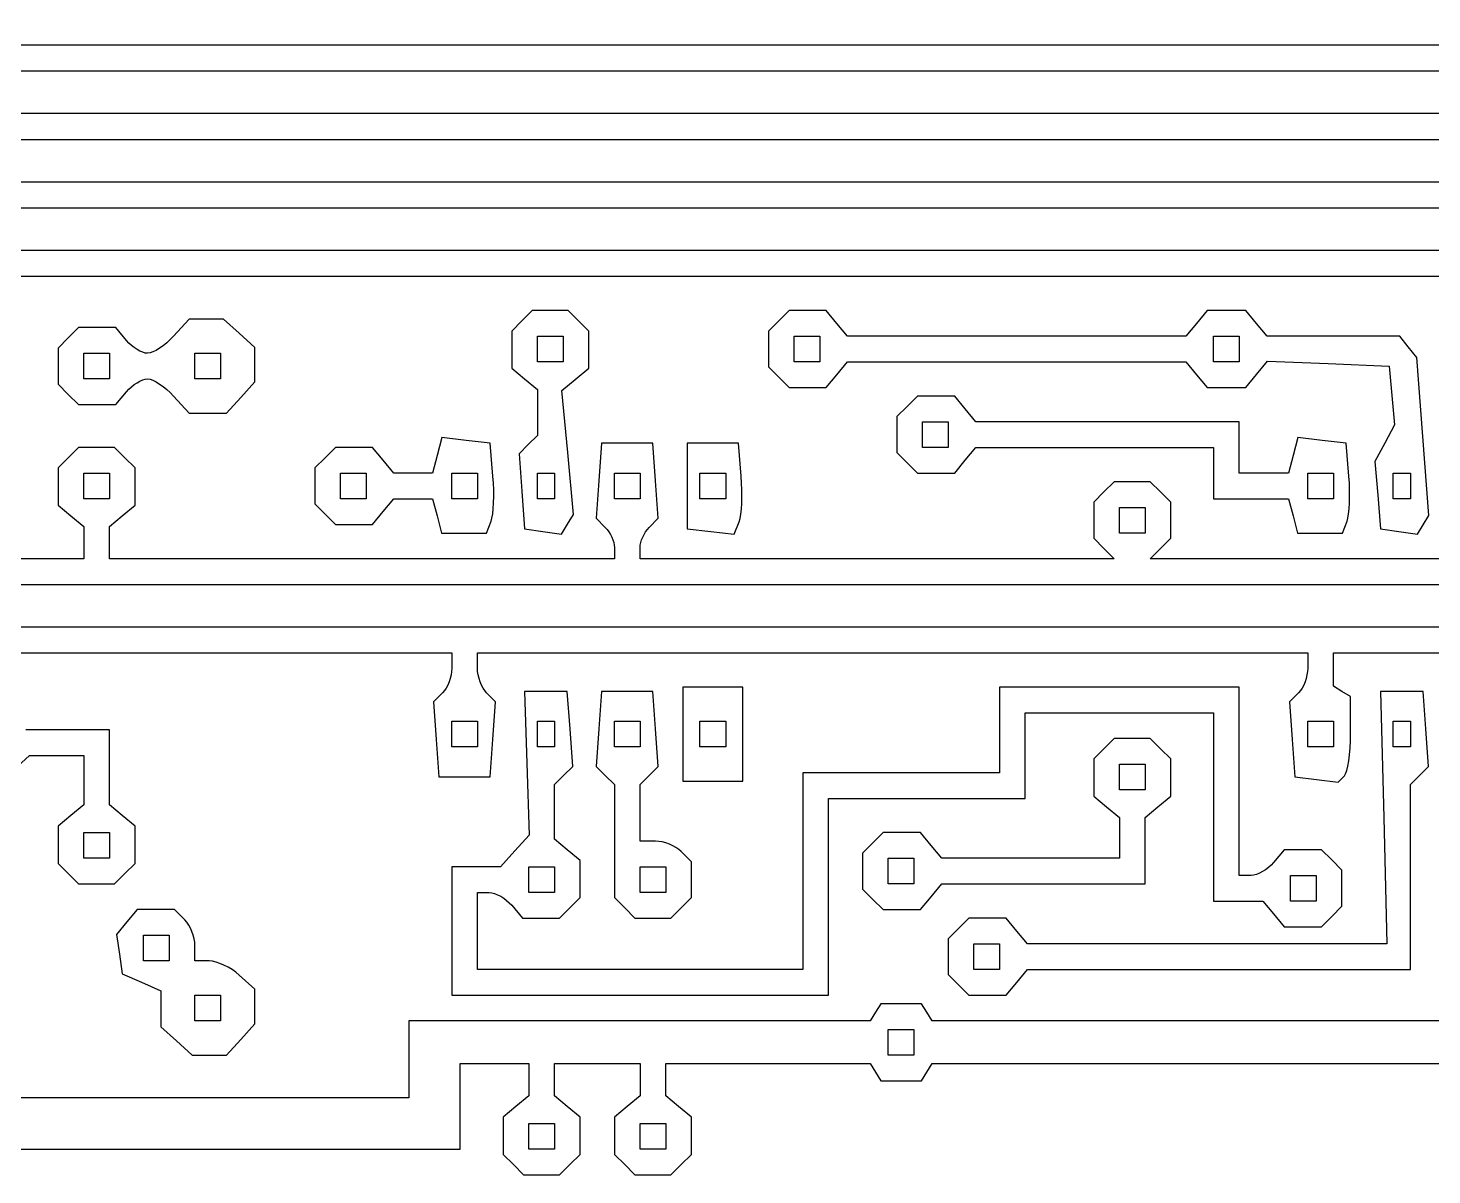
# Model space of a CAD drawing. Extents: x 0.07 to 5.4, y 0.01 to 3.17.
# Drawn here: x 1.928 to 3.75, y 0.028 to 1.517 of the extents above; entities that cross this region are included whole.
import ezdxf

# ---------------------------------------------------------------- set-up
doc = ezdxf.new("R2010")
doc.units = 0
doc.layers.get('0').update_dxf_attribs({"linetype": 'CONTINUOUS'})

msp = doc.modelspace()

# ---------------------------------------------------------------- linework, layer by layer
at = {"color": 7}
for points in [[(4.605845, 0.883358), (4.629178, 0.883358), (4.642511, 0.896691), (4.655845, 0.910024), (4.655845, 0.934219), (4.655845, 0.958414), (4.639178, 0.972246), (4.622511, 0.986079), (4.622511, 1.151385), (4.622511, 1.316691), (2.700289, 1.316691), (0.778067, 1.316691), (0.778067, 1.288913), (0.778067, 1.261135), (0.439178, 1.261135), (0.100289, 1.261135), (0.100289, 1.80558), (0.100289, 2.350024), (0.309678, 2.350024), (0.519067, 2.350024), (0.540234, 2.373521)], [(3.644733, 0.60122), (3.644733, 0.648713), (3.633622, 0.65558), (3.622511, 0.662447), (3.622511, 0.684013), (3.622511, 0.70558), (4.244733, 0.70558), (4.866956, 0.70558), (4.866956, 1.100024), (4.866956, 1.494469), (2.919628, 1.494469), (0.972301, 1.494469)], [(0.921705, 1.438913), (0.943422, 1.438913), (0.950289, 1.450024), (0.957156, 1.461135), (2.895389, 1.461135), (4.833622, 1.461135), (4.833622, 1.100024), (4.833622, 0.738913), (3.016956, 0.738913), (1.200289, 0.738913), (1.200289, 0.702246), (1.200289, 0.66558), (1.188465, 0.653756), (1.176642, 0.641932), (1.180132, 0.5932), (1.183622, 0.544469), (1.216956, 0.544469), (1.250289, 0.544469), (1.253779, 0.5932), (1.25727, 0.641932), (1.245446, 0.653756)], [(3.133622, 0.794469), (4.744733, 0.794469), (4.744733, 1.100024), (4.744733, 1.40558), (2.695389, 1.40558), (0.646045, 1.40558)], [(0.564377, 1.350024), (0.578255, 1.327802), (0.605845, 1.327802), (0.633434, 1.327802), (0.647312, 1.350024), (0.66119, 1.372246), (2.686295, 1.372246), (4.7114, 1.372246), (4.7114, 1.100024), (4.7114, 0.827802), (4.328067, 0.827802), (3.944733, 0.827802), (3.944733, 0.842246)], [(0.8114, 1.283358), (2.700289, 1.283358), (4.589178, 1.283358), (4.589178, 1.134718), (4.589178, 0.986079), (4.572511, 0.972246), (4.555845, 0.958414), (4.555845, 0.934219), (4.555845, 0.910024), (4.569178, 0.896691), (4.582511, 0.883358), (4.605845, 0.883358), (4.605845, 0.883358)], [(4.500289, 1.227802), (3.178067, 1.227802), (1.855845, 1.227802)], [(1.889178, 1.194469), (3.178067, 1.194469), (4.466956, 1.194469)], [(2.596463, 0.863278), (2.620414, 0.859865), (2.628238, 0.872524), (2.636062, 0.885183), (2.628525, 0.965611), (2.620989, 1.04604), (2.638417, 1.060504), (2.655845, 1.074967), (2.655845, 1.099162), (2.655845, 1.123358), (2.642511, 1.136691), (2.629178, 1.150024), (2.605845, 1.150024), (2.582511, 1.150024), (2.569178, 1.136691), (2.555845, 1.123358), (2.555845, 1.099162), (2.555845, 1.074967), (2.572511, 1.061135), (2.589178, 1.047303), (2.589178, 1.017553), (2.589178, 0.987802), (2.577354, 0.975978), (2.56553, 0.964155), (2.569021, 0.915423), (2.572511, 0.866691), (2.596463, 0.863278), (2.596463, 0.863278)], [(3.707574, 0.863278), (3.731525, 0.859865), (3.738944, 0.871867), (3.746362, 0.88387), (3.738605, 0.986392), (3.730848, 1.088913), (3.719764, 1.102802), (3.708679, 1.116691), (3.622511, 1.116691), (3.536343, 1.116691), (3.522511, 1.133358), (3.508679, 1.150024), (3.483622, 1.150024), (3.458566, 1.150024), (3.444733, 1.133358), (3.430901, 1.116691), (3.2114, 1.116691), (2.991899, 1.116691), (2.978067, 1.133358), (2.964235, 1.150024), (2.94004, 1.150024), (2.915845, 1.150024), (2.902511, 1.136691), (2.889178, 1.123358), (2.889178, 1.100024), (2.889178, 1.076691), (2.902511, 1.063358), (2.915845, 1.050024), (2.94004, 1.050024), (2.964235, 1.050024), (2.978067, 1.066691), (2.991899, 1.083358), (3.2114, 1.083358), (3.430901, 1.083358), (3.444733, 1.066691), (3.458566, 1.050024), (3.483622, 1.050024), (3.508679, 1.050024), (3.522886, 1.067143), (3.537093, 1.084261), (3.615913, 1.081032), (3.694733, 1.077802), (3.698359, 1.039766), (3.701984, 1.001731), (3.689234, 0.977906), (3.676483, 0.954082), (3.680053, 0.910387), (3.683622, 0.866691), (3.707574, 0.863278), (3.707574, 0.863278)], [(2.1614, 1.016691), (2.185734, 1.016691), (2.204122, 1.03701), (2.222511, 1.05733), (2.222511, 1.079733), (2.222511, 1.102136), (2.202192, 1.120524), (2.181872, 1.138913), (2.159469, 1.138913), (2.137066, 1.138913), (2.116956, 1.116691)], [(2.055844, 1.111135), (2.042012, 1.127802), (2.017817, 1.127802), (1.993622, 1.127802), (1.980289, 1.114469), (1.966956, 1.101135), (1.966956, 1.077802), (1.966956, 1.054469), (1.980289, 1.041135), (1.993622, 1.027802), (2.017817, 1.027802), (2.042012, 1.027802), (2.055844, 1.044469)], [(2.605845, 1.083358), (2.589178, 1.083358), (2.589178, 1.100024), (2.589178, 1.116691), (2.605845, 1.116691), (2.622511, 1.116691), (2.622511, 1.100024), (2.622511, 1.083358), (2.605845, 1.083358), (2.605845, 1.083358)], [(2.939178, 1.083358), (2.922511, 1.083358), (2.922511, 1.100024), (2.922511, 1.116691), (2.939178, 1.116691), (2.955845, 1.116691), (2.955845, 1.100024), (2.955845, 1.083358), (2.939178, 1.083358), (2.939178, 1.083358)], [(3.483622, 1.083358), (3.466956, 1.083358), (3.466956, 1.100024), (3.466956, 1.116691), (3.483622, 1.116691), (3.500289, 1.116691), (3.500289, 1.100024), (3.500289, 1.083358), (3.483622, 1.083358), (3.483622, 1.083358)], [(2.016956, 1.061135), (2.000289, 1.061135), (2.000289, 1.077802), (2.000289, 1.094469), (2.016956, 1.094469), (2.033622, 1.094469), (2.033622, 1.077802), (2.033622, 1.061135), (2.016956, 1.061135), (2.016956, 1.061135)], [(2.1614, 1.061135), (2.144733, 1.061135), (2.144733, 1.077802), (2.144733, 1.094469), (2.1614, 1.094469), (2.178067, 1.094469), (2.178067, 1.077802), (2.178067, 1.061135), (2.1614, 1.061135), (2.1614, 1.061135)], [(2.116956, 1.038913), (2.137066, 1.016691), (2.1614, 1.016691), (2.1614, 1.016691)], [(3.642696, 0.934967), (3.639178, 0.977802), (3.607796, 0.981398), (3.576414, 0.984993), (3.570389, 0.961953), (3.564364, 0.938913), (3.532326, 0.938913), (3.500289, 0.938913), (3.500289, 0.972246), (3.500289, 1.00558), (3.329427, 1.00558), (3.158566, 1.00558), (3.144733, 1.022246), (3.130901, 1.038913), (3.106706, 1.038913), (3.082511, 1.038913), (3.069178, 1.02558), (3.055845, 1.012246), (3.055845, 0.988913), (3.055845, 0.96558), (3.069178, 0.952246), (3.082511, 0.938913), (3.106706, 0.938913), (3.130901, 0.938913), (3.144733, 0.95558), (3.158566, 0.972246), (3.312761, 0.972246), (3.466956, 0.972246), (3.466956, 0.938913), (3.466956, 0.90558), (3.51566, 0.90558), (3.564364, 0.90558), (3.570175, 0.883358), (3.575986, 0.861135), (3.605153, 0.861135), (3.605153, 0.861135)], [(3.105844, 0.972246), (3.089178, 0.972246), (3.089178, 0.988913), (3.089178, 1.00558), (3.105844, 1.00558), (3.122511, 1.00558), (3.122511, 0.988913), (3.122511, 0.972246), (3.105844, 0.972246), (3.105844, 0.972246)], [(2.531585, 0.934967), (2.528067, 0.977802), (2.496685, 0.981398), (2.465303, 0.984993), (2.459278, 0.961953), (2.453253, 0.938913), (2.428131, 0.938913), (2.40301, 0.938913), (2.389178, 0.95558), (2.375346, 0.972246), (2.351151, 0.972246), (2.326956, 0.972246), (2.313622, 0.958913), (2.300289, 0.94558), (2.300289, 0.922246), (2.300289, 0.898913), (2.313622, 0.88558), (2.326956, 0.872246), (2.351151, 0.872246), (2.375346, 0.872246), (2.389178, 0.888913), (2.40301, 0.90558), (2.428131, 0.90558), (2.453253, 0.90558), (2.459064, 0.883358), (2.464875, 0.861135), (2.494042, 0.861135), (2.494042, 0.861135)], [(1.567668, 0.868515), (1.579492, 0.880338), (1.576002, 0.92907), (1.572511, 0.977802), (1.539178, 0.977802), (1.505845, 0.977802), (1.502354, 0.92907), (1.498864, 0.880338), (1.510687, 0.868515), (1.522511, 0.856691), (1.522511, 0.82558), (1.522511, 0.794469), (3.133622, 0.794469), (3.133622, 0.794469)], [(2.689178, 0.842246), (2.689178, 0.827802), (2.3614, 0.827802), (2.033622, 0.827802), (2.033622, 0.848664), (2.033622, 0.869525), (2.050289, 0.883358), (2.066956, 0.89719), (2.066956, 0.921385), (2.066956, 0.94558), (2.053622, 0.958913), (2.040289, 0.972246), (2.016956, 0.972246), (1.993622, 0.972246), (1.980289, 0.958913), (1.966956, 0.94558), (1.966956, 0.921385), (1.966956, 0.89719), (1.983622, 0.883358), (2.000289, 0.869525), (2.000289, 0.848664), (2.000289, 0.827802), (1.778067, 0.827802)], [(2.734335, 0.868515), (2.746159, 0.880338), (2.742668, 0.92907), (2.739178, 0.977802), (2.705845, 0.977802), (2.672511, 0.977802), (2.669021, 0.92907), (2.66553, 0.880338), (2.677354, 0.868515)], [(2.853807, 0.934967), (2.850289, 0.977802), (2.816956, 0.977802), (2.783622, 0.977802), (2.783622, 0.922246), (2.783622, 0.866691), (2.814241, 0.863169), (2.814241, 0.863169)], [(2.016956, 0.90558), (2.000289, 0.90558), (2.000289, 0.922246), (2.000289, 0.938913), (2.016956, 0.938913), (2.033622, 0.938913), (2.033622, 0.922246), (2.033622, 0.90558), (2.016956, 0.90558), (2.016956, 0.90558)], [(2.350289, 0.90558), (2.333622, 0.90558), (2.333622, 0.922246), (2.333622, 0.938913), (2.350289, 0.938913), (2.366955, 0.938913), (2.366955, 0.922246), (2.366955, 0.90558), (2.350289, 0.90558), (2.350289, 0.90558)], [(2.494733, 0.90558), (2.478066, 0.90558), (2.478066, 0.922246), (2.478066, 0.938913), (2.494733, 0.938913), (2.5114, 0.938913), (2.5114, 0.922246), (2.5114, 0.90558), (2.494733, 0.90558), (2.494733, 0.90558)], [(2.600289, 0.90558), (2.589178, 0.90558), (2.589178, 0.922246), (2.589178, 0.938913), (2.600289, 0.938913), (2.6114, 0.938913), (2.6114, 0.922246), (2.6114, 0.90558), (2.600289, 0.90558), (2.600289, 0.90558)], [(2.705845, 0.90558), (2.689178, 0.90558), (2.689178, 0.922246), (2.689178, 0.938913), (2.705845, 0.938913), (2.722511, 0.938913), (2.722511, 0.922246), (2.722511, 0.90558), (2.705845, 0.90558), (2.705845, 0.90558)], [(2.816956, 0.90558), (2.800289, 0.90558), (2.800289, 0.922246), (2.800289, 0.938913), (2.816956, 0.938913), (2.833622, 0.938913), (2.833622, 0.922246), (2.833622, 0.90558), (2.816956, 0.90558), (2.816956, 0.90558)], [(3.605844, 0.90558), (3.589178, 0.90558), (3.589178, 0.922246), (3.589178, 0.938913), (3.605844, 0.938913), (3.622511, 0.938913), (3.622511, 0.922246), (3.622511, 0.90558), (3.605844, 0.90558), (3.605844, 0.90558)], [(3.7114, 0.90558), (3.700289, 0.90558), (3.700289, 0.922246), (3.700289, 0.938913), (3.7114, 0.938913), (3.722511, 0.938913), (3.722511, 0.922246), (3.722511, 0.90558), (3.7114, 0.90558), (3.7114, 0.90558)], [(3.9114, 0.842246), (3.9114, 0.827802), (3.648067, 0.827802), (3.384733, 0.827802), (3.398067, 0.841135), (3.4114, 0.854469), (3.4114, 0.877802), (3.4114, 0.901135), (3.398067, 0.914469), (3.384733, 0.927802), (3.3614, 0.927802), (3.338067, 0.927802), (3.324733, 0.914469), (3.3114, 0.901135), (3.3114, 0.877802), (3.3114, 0.854469), (3.324733, 0.841135), (3.338067, 0.827802), (3.030289, 0.827802), (2.722511, 0.827802), (2.722511, 0.842246)], [(3.3614, 0.861135), (3.344733, 0.861135), (3.344733, 0.877802), (3.344733, 0.894469), (3.3614, 0.894469), (3.378067, 0.894469), (3.378067, 0.877802), (3.378067, 0.861135), (3.3614, 0.861135), (3.3614, 0.861135)], [(2.494042, 0.861135), (2.523209, 0.861135), (2.529156, 0.876634)], [(2.814241, 0.863169), (2.844859, 0.859647), (2.851092, 0.875889)], [(3.605153, 0.861135), (3.63432, 0.861135), (3.640267, 0.876634)], [(1.233622, 0.68558), (1.233622, 0.70558), (1.855845, 0.70558), (2.478067, 0.70558), (2.478067, 0.68558)], [(2.5114, 0.68558), (2.5114, 0.70558), (3.050289, 0.70558), (3.589178, 0.70558), (3.589178, 0.68558)], [(3.515595, 0.416691), (3.500289, 0.416691), (3.500289, 0.538913), (3.500289, 0.661135), (3.344733, 0.661135), (3.189177, 0.661135), (3.189177, 0.60558), (3.189177, 0.550024), (3.0614, 0.550024), (2.933622, 0.550024), (2.933622, 0.422246), (2.933622, 0.294469), (2.722511, 0.294469), (2.5114, 0.294469), (2.5114, 0.344469), (2.5114, 0.394469), (2.526706, 0.394469)], [(2.816956, 0.538913), (2.855845, 0.538913), (2.855845, 0.600024), (2.855845, 0.661135), (2.816956, 0.661135), (2.778067, 0.661135), (2.778067, 0.600024), (2.778067, 0.538913), (2.816956, 0.538913), (2.816956, 0.538913)], [(2.466243, 0.653756), (2.454419, 0.641932), (2.45791, 0.5932), (2.4614, 0.544469), (2.494733, 0.544469), (2.528067, 0.544469), (2.531557, 0.5932), (2.535048, 0.641932), (2.523224, 0.653756)], [(2.555844, 0.377802), (2.569676, 0.361135), (2.593871, 0.361135), (2.618066, 0.361135), (2.6314, 0.374469), (2.644733, 0.387802), (2.644733, 0.411997), (2.644733, 0.436192), (2.628066, 0.450024), (2.6114, 0.463856), (2.6114, 0.499162), (2.6114, 0.534469), (2.623223, 0.546292), (2.635047, 0.558116), (2.631557, 0.606848), (2.628067, 0.65558), (2.600289, 0.65558), (2.572511, 0.65558), (2.575583, 0.562335), (2.578655, 0.46909), (2.559972, 0.448446), (2.541289, 0.427802), (2.509678, 0.427802), (2.478067, 0.427802), (2.478067, 0.344469), (2.478067, 0.261135), (2.722511, 0.261135), (2.722511, 0.261135)], [(2.742512, 0.461135), (2.722512, 0.461135), (2.722512, 0.497802), (2.722512, 0.534469), (2.734335, 0.546292), (2.746159, 0.558116), (2.742669, 0.606848), (2.739178, 0.65558), (2.705845, 0.65558), (2.672511, 0.65558), (2.669021, 0.606848), (2.66553, 0.558116), (2.677354, 0.546292), (2.689178, 0.534469), (2.689178, 0.461135), (2.689178, 0.387802), (2.702511, 0.374469), (2.715845, 0.361135), (2.739178, 0.361135), (2.739178, 0.361135)], [(3.173373, 0.261135), (3.197568, 0.261135), (3.2114, 0.277802), (3.225232, 0.294469), (3.473872, 0.294469), (3.722511, 0.294469), (3.722511, 0.414469), (3.722511, 0.534469), (3.734335, 0.546292), (3.746159, 0.558116), (3.742668, 0.606848), (3.739178, 0.65558), (3.7114, 0.65558), (3.683622, 0.65558), (3.687851, 0.491691), (3.692079, 0.327802), (3.458655, 0.327802), (3.225232, 0.327802), (3.2114, 0.344469), (3.197568, 0.361135), (3.173373, 0.361135), (3.149178, 0.361135), (3.135845, 0.347802), (3.122511, 0.334469), (3.122511, 0.311135), (3.122511, 0.287802), (3.135845, 0.274469), (3.149178, 0.261135), (3.173373, 0.261135), (3.173373, 0.261135)], [(3.577354, 0.653756), (3.56553, 0.641932), (3.569021, 0.5932), (3.572511, 0.544469), (3.600705, 0.541181), (3.600705, 0.541181)], [(2.722511, 0.261135), (2.966955, 0.261135), (2.966955, 0.388913), (2.966955, 0.516691), (3.094733, 0.516691), (3.222511, 0.516691), (3.222511, 0.572246), (3.222511, 0.627802), (3.344733, 0.627802), (3.466955, 0.627802), (3.466955, 0.50558), (3.466955, 0.383358), (3.498928, 0.383358), (3.530901, 0.383358), (3.544733, 0.366691), (3.558565, 0.350024), (3.58276, 0.350024), (3.606955, 0.350024), (3.620289, 0.363358), (3.633622, 0.376691), (3.633622, 0.400024), (3.633622, 0.423358), (3.620289, 0.436691), (3.606955, 0.450024), (3.58276, 0.450024), (3.558565, 0.450024), (3.544733, 0.433358)], [(1.909497, 0.553858), (1.929817, 0.572246), (1.965053, 0.572246), (2.000289, 0.572246), (2.000289, 0.540274), (2.000289, 0.508301), (1.983622, 0.494469), (1.966956, 0.480637), (1.966956, 0.456442), (1.966956, 0.432246), (1.980289, 0.418913), (1.993622, 0.40558), (2.016956, 0.40558), (2.040289, 0.40558), (2.053622, 0.418913), (2.066956, 0.432246), (2.066956, 0.456442), (2.066956, 0.480637), (2.050289, 0.494469), (2.033622, 0.508301), (2.033622, 0.55694), (2.033622, 0.60558), (1.979427, 0.60558), (1.925232, 0.60558)], [(2.494733, 0.583358), (2.478067, 0.583358), (2.478067, 0.600024), (2.478067, 0.616691), (2.494733, 0.616691), (2.5114, 0.616691), (2.5114, 0.600024), (2.5114, 0.583358), (2.494733, 0.583358), (2.494733, 0.583358)], [(2.600289, 0.583358), (2.589177, 0.583358), (2.589177, 0.600024), (2.589177, 0.616691), (2.600289, 0.616691), (2.6114, 0.616691), (2.6114, 0.600024), (2.6114, 0.583358), (2.600289, 0.583358), (2.600289, 0.583358)], [(2.705845, 0.583358), (2.689178, 0.583358), (2.689178, 0.600024), (2.689178, 0.616691), (2.705845, 0.616691), (2.722512, 0.616691), (2.722512, 0.600024), (2.722512, 0.583358), (2.705845, 0.583358), (2.705845, 0.583358)], [(2.816956, 0.583358), (2.800289, 0.583358), (2.800289, 0.600024), (2.800289, 0.616691), (2.816956, 0.616691), (2.833622, 0.616691), (2.833622, 0.600024), (2.833622, 0.583358), (2.816956, 0.583358), (2.816956, 0.583358)], [(3.605845, 0.583358), (3.589178, 0.583358), (3.589178, 0.600024), (3.589178, 0.616691), (3.605845, 0.616691), (3.622511, 0.616691), (3.622511, 0.600024), (3.622511, 0.583358), (3.605845, 0.583358), (3.605845, 0.583358)], [(3.7114, 0.583358), (3.700289, 0.583358), (3.700289, 0.600024), (3.700289, 0.616691), (3.7114, 0.616691), (3.722511, 0.616691), (3.722511, 0.600024), (3.722511, 0.583358), (3.7114, 0.583358), (3.7114, 0.583358)], [(3.062262, 0.372246), (3.086457, 0.372246), (3.100289, 0.388913), (3.114121, 0.40558), (3.246094, 0.40558), (3.378067, 0.40558), (3.378067, 0.448664), (3.378067, 0.491748), (3.394733, 0.50558), (3.4114, 0.519412), (3.4114, 0.543607), (3.4114, 0.567802), (3.398067, 0.581135), (3.384733, 0.594469), (3.3614, 0.594469), (3.338067, 0.594469), (3.324733, 0.581135), (3.3114, 0.567802), (3.3114, 0.543607), (3.3114, 0.519412), (3.328067, 0.50558), (3.344733, 0.491748), (3.344733, 0.46533), (3.344733, 0.438913), (3.229427, 0.438913), (3.114121, 0.438913), (3.100289, 0.45558), (3.086457, 0.472246), (3.062262, 0.472246), (3.038067, 0.472246), (3.024733, 0.458913), (3.0114, 0.44558), (3.0114, 0.422246), (3.0114, 0.398913), (3.024733, 0.38558), (3.038067, 0.372246), (3.062262, 0.372246), (3.062262, 0.372246)], [(3.3614, 0.527802), (3.344733, 0.527802), (3.344733, 0.544469), (3.344733, 0.561135), (3.3614, 0.561135), (3.378067, 0.561135), (3.378067, 0.544469), (3.378067, 0.527802), (3.3614, 0.527802), (3.3614, 0.527802)], [(3.600705, 0.541181), (3.628898, 0.537893), (3.636816, 0.54581)], [(2.016956, 0.438913), (2.000289, 0.438913), (2.000289, 0.45558), (2.000289, 0.472246), (2.016956, 0.472246), (2.033622, 0.472246), (2.033622, 0.45558), (2.033622, 0.438913), (2.016956, 0.438913), (2.016956, 0.438913)], [(2.739178, 0.361135), (2.762512, 0.361135), (2.775845, 0.374469), (2.789178, 0.387802), (2.789178, 0.411135), (2.789178, 0.434469), (2.775845, 0.447802)], [(3.0614, 0.40558), (3.044733, 0.40558), (3.044733, 0.422246), (3.044733, 0.438913), (3.0614, 0.438913), (3.078067, 0.438913), (3.078067, 0.422246), (3.078067, 0.40558), (3.0614, 0.40558), (3.0614, 0.40558)], [(2.594733, 0.394469), (2.578066, 0.394469), (2.578066, 0.411135), (2.578066, 0.427802), (2.594733, 0.427802), (2.6114, 0.427802), (2.6114, 0.411135), (2.6114, 0.394469), (2.594733, 0.394469), (2.594733, 0.394469)], [(2.739178, 0.394469), (2.722512, 0.394469), (2.722512, 0.411135), (2.722512, 0.427802), (2.739178, 0.427802), (2.755845, 0.427802), (2.755845, 0.411135), (2.755845, 0.394469), (2.739178, 0.394469), (2.739178, 0.394469)], [(3.583622, 0.383358), (3.566955, 0.383358), (3.566955, 0.400024), (3.566955, 0.416691), (3.583622, 0.416691), (3.600289, 0.416691), (3.600289, 0.400024), (3.600289, 0.383358), (3.583622, 0.383358), (3.583622, 0.383358)], [(2.1314, 0.358913), (2.118067, 0.372246), (2.093872, 0.372246), (2.069677, 0.372246), (2.056352, 0.356191), (2.043028, 0.340136), (2.046658, 0.314525), (2.050289, 0.288913), (2.075289, 0.277945), (2.100289, 0.266977), (2.100289, 0.243556), (2.100289, 0.220135), (2.120608, 0.201746), (2.140928, 0.183358), (2.163331, 0.183358), (2.163331, 0.183358)], [(2.094733, 0.30558), (2.078067, 0.30558), (2.078067, 0.322246), (2.078067, 0.338913), (2.094733, 0.338913), (2.1114, 0.338913), (2.1114, 0.322246), (2.1114, 0.30558), (2.094733, 0.30558), (2.094733, 0.30558)], [(2.163303, 0.30558), (2.144733, 0.30558), (2.144733, 0.32558)], [(3.172511, 0.294469), (3.155844, 0.294469), (3.155844, 0.311135), (3.155844, 0.327802), (3.172511, 0.327802), (3.189177, 0.327802), (3.189177, 0.311135), (3.189177, 0.294469), (3.172511, 0.294469), (3.172511, 0.294469)], [(2.163331, 0.183358), (2.185734, 0.183358), (2.204122, 0.203677), (2.222511, 0.223996), (2.222511, 0.246399), (2.222511, 0.268802), (2.202192, 0.287191)], [(2.1614, 0.227802), (2.144733, 0.227802), (2.144733, 0.244469), (2.144733, 0.261135), (2.1614, 0.261135), (2.178067, 0.261135), (2.178067, 0.244469), (2.178067, 0.227802), (2.1614, 0.227802), (2.1614, 0.227802)], [(4.028723, 0.227802), (3.1016, 0.227802), (3.094733, 0.238913), (3.087866, 0.250024), (3.0614, 0.250024), (3.034934, 0.250024), (3.028067, 0.238913), (3.0212, 0.227802), (2.721855, 0.227802), (2.422511, 0.227802), (2.422511, 0.177802), (2.422511, 0.127802), (1.757311, 0.127802)], [(3.0614, 0.183358), (3.044733, 0.183358), (3.044733, 0.200024), (3.044733, 0.216691), (3.0614, 0.216691), (3.078067, 0.216691), (3.078067, 0.200024), (3.078067, 0.183358), (3.0614, 0.183358), (3.0614, 0.183358)], [(1.750289, 0.061135), (2.489178, 0.061135), (2.489178, 0.116691), (2.489178, 0.172246), (2.533622, 0.172246), (2.578067, 0.172246), (2.578067, 0.151385), (2.578067, 0.130523), (2.5614, 0.116691), (2.544733, 0.102859), (2.544733, 0.078664), (2.544733, 0.054469), (2.558067, 0.041135), (2.5714, 0.027802), (2.594733, 0.027802), (2.618067, 0.027802), (2.6314, 0.041135), (2.644733, 0.054469), (2.644733, 0.078664), (2.644733, 0.102859), (2.628067, 0.116691), (2.6114, 0.130523), (2.6114, 0.151385), (2.6114, 0.172246), (2.666956, 0.172246), (2.722511, 0.172246), (2.722511, 0.151385), (2.722511, 0.130523), (2.705845, 0.116691), (2.689178, 0.102859), (2.689178, 0.078664), (2.689178, 0.054469), (2.702511, 0.041135), (2.715845, 0.027802), (2.739178, 0.027802), (2.739178, 0.027802)], [(2.739178, 0.027802), (2.762511, 0.027802), (2.775845, 0.041135), (2.789178, 0.054469), (2.789178, 0.078664), (2.789178, 0.102859), (2.772511, 0.116691), (2.755845, 0.130523), (2.755845, 0.151385), (2.755845, 0.172246), (2.888522, 0.172246), (3.0212, 0.172246), (3.028067, 0.161135), (3.034934, 0.150024), (3.0614, 0.150024), (3.087866, 0.150024), (3.094733, 0.161135), (3.1016, 0.172246), (4.0565, 0.172246)], [(2.594733, 0.061135), (2.578067, 0.061135), (2.578067, 0.077802), (2.578067, 0.094469), (2.594733, 0.094469), (2.6114, 0.094469), (2.6114, 0.077802), (2.6114, 0.061135), (2.594733, 0.061135), (2.594733, 0.061135)], [(2.739178, 0.061135), (2.722511, 0.061135), (2.722511, 0.077802), (2.722511, 0.094469), (2.739178, 0.094469), (2.755845, 0.094469), (2.755845, 0.077802), (2.755845, 0.061135), (2.739178, 0.061135), (2.739178, 0.061135)]]:
    msp.add_lwpolyline(points, dxfattribs=at)
for points in [[(2.116956, 1.116691), (2.105895, 1.104469), (2.090732, 1.094469), (2.083261, 1.094469)], [(2.083261, 1.094469), (2.075789, 1.094469), (2.063452, 1.101969), (2.055844, 1.111135)], [(2.055844, 1.044469), (2.063452, 1.053635), (2.075789, 1.061135), (2.083261, 1.061135)], [(2.083261, 1.061135), (2.090732, 1.061135), (2.105895, 1.051135), (2.116956, 1.038913)], [(2.529156, 0.876634), (2.532427, 0.885158), (2.53352, 0.911408), (2.531585, 0.934967)], [(2.851092, 0.875889), (2.85452, 0.884823), (2.855742, 0.911408), (2.853807, 0.934967)], [(3.640267, 0.876634), (3.643538, 0.885158), (3.644631, 0.911408), (3.642696, 0.934967)], [(2.677354, 0.868515), (2.683857, 0.862012), (2.689178, 0.850191), (2.689178, 0.842246)], [(2.722511, 0.842246), (2.722511, 0.850191), (2.727832, 0.862012), (2.734335, 0.868515)], [(2.478067, 0.68558), (2.478067, 0.67458), (2.472746, 0.660259), (2.466243, 0.653756)], [(2.523224, 0.653756), (2.516721, 0.660259), (2.5114, 0.67458), (2.5114, 0.68558)], [(3.589178, 0.68558), (3.589178, 0.67458), (3.583857, 0.660259), (3.577354, 0.653756)], [(3.636816, 0.54581), (3.641171, 0.550165), (3.644733, 0.5751), (3.644733, 0.60122)], [(2.775845, 0.447802), (2.768512, 0.455135), (2.753512, 0.461135), (2.742512, 0.461135)], [(3.544733, 0.433358), (3.537125, 0.424191), (3.524013, 0.416691), (3.515595, 0.416691)], [(2.526706, 0.394469), (2.535124, 0.394469), (2.548236, 0.386969), (2.555844, 0.377802)], [(2.144733, 0.32558), (2.144733, 0.33658), (2.138733, 0.35158), (2.1314, 0.358913)], [(2.202192, 0.287191), (2.191016, 0.297305), (2.173516, 0.30558), (2.163303, 0.30558)]]:
    msp.add_open_spline(points, degree=3, dxfattribs=at)

doc.saveas('drawing.dxf')
